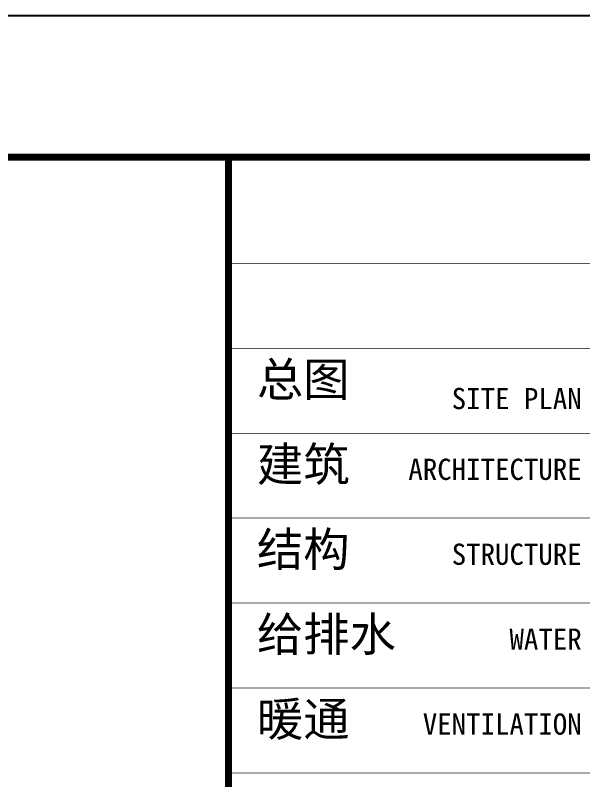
# Model space of a CAD drawing. Extents: x -409435 to 356702, y -107829 to 330904.
# Drawn here: x 125706 to 131719, y 322803 to 330904 of the extents above; entities that cross this region are included whole.
import ezdxf
from ezdxf.enums import TextEntityAlignment as Align

# ---------------------------------------------------------------- set-up
doc = ezdxf.new("R2010")
doc.units = 0
doc.header["$LTSCALE"] = 1000
doc.header["$MEASUREMENT"] = 0
doc.styles.add('图签信息$0$华文细黑', font='STXIHEI_0.TTF', dxfattribs={"height": 10})

# ---------------------------------------------------------------- blocks, each defined once
blk = doc.blocks.new('图框-A1+1-4')
for points, const_width in [([(0, 0), (1051, 0), (1051, 594), (0, 594)], 0.05), ([(976, 584), (25, 584), (25, 10), (976, 10)], 0.5)]:
    blk.add_lwpolyline(points, close=True, dxfattribs=dict(const_width=const_width))
blk = doc.blocks.new('图签信息')
at = {"const_width": 0.5}
blk.add_lwpolyline([(-65, 574), (-65, 500.5), (0, 500.5), (0, 574)], close=True, dxfattribs=at)
at = {"const_width": 0.05}
for points in [[(-65, 566.5), (0, 566.5)], [(-65, 560.5), (0, 560.5)], [(-65, 554.5), (0, 554.5)], [(-65, 548.5), (0, 548.5)], [(-65, 542.5), (0, 542.5)], [(-65, 536.5), (0, 536.5)], [(-65, 530.5), (0, 530.5)]]:
    blk.add_lwpolyline(points, dxfattribs=at)
at = {"style": '图签信息$0$华文细黑'}
for s, p in [('总图', (-63, 559.5)), ('建筑', (-63, 553.5)), ('结构', (-63, 547.5)), ('给排水', (-63, 541.5)), ('暖通', (-63, 535.5))]:
    blk.add_text(s, height=2.4, dxfattribs=at).set_placement(p, align=Align.TOP_LEFT)
for s, p in [('SITE PLAN', (-40.056, 557.698)), ('ARCHITECTURE', (-40.056, 552.698)), ('STRUCTURE', (-40.056, 546.698)), ('WATER', (-40.056, 540.698)), ('VENTILATION', (-40.056, 534.698))]:
    blk.add_text(s, height=1.5, dxfattribs=at).set_placement(p, align=Align.TOP_RIGHT)
blk = doc.blocks.new('图签-A1')
at = {"color": 2}
blk.add_blockref('图签信息', (0, 0), dxfattribs=at)
blk = doc.blocks.new('X-104 14#平面')
blk.add_lwpolyline([(139216.5, 241800), (-18433.5, 241800), (-18433.5, 330900), (139216.5, 330900)], close=True)
at = {"xscale": 150, "yscale": 150, "zscale": 150}
for name, p in [('图框-A1+1-4', (-18433.5, 241800)), ('图签-A1', (137716.5, 243300))]:
    blk.add_blockref(name, p, dxfattribs=at)

msp = doc.modelspace()

# ---------------------------------------------------------------- block references
msp.add_blockref('X-104 14#平面', (0, 0))

doc.saveas('drawing.dxf')
